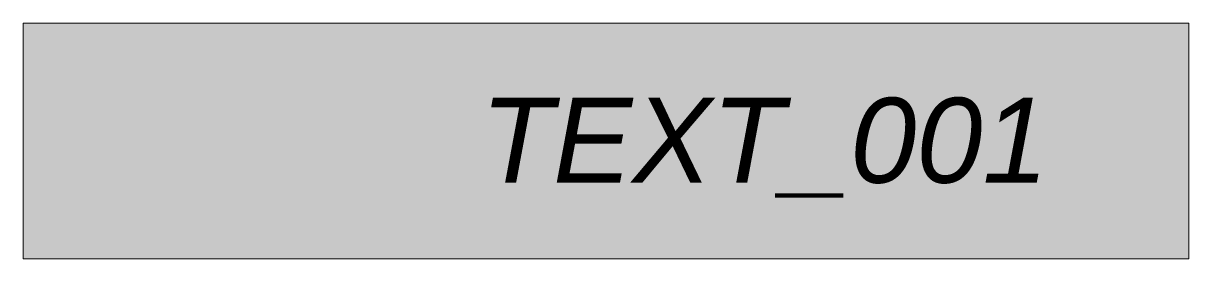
# Model space of a CAD drawing. Extents: x -2.03 to -0.39, y 0.22 to 0.56.
import ezdxf

# ---------------------------------------------------------------- set-up
doc = ezdxf.new("R2010")
doc.units = 0
doc.header["$LTSCALE"] = 0.01
doc.header["$MEASUREMENT"] = 0
doc.layers.get('0').update_dxf_attribs({"color": 4, "lineweight": 20})
doc.styles.add('COA_Proposed', font='ariali.ttf', dxfattribs={"height": 2.4})

msp = doc.modelspace()

# ---------------------------------------------------------------- hatches: boundary and pattern name
at = {"linetype": 'ByBlock', "lineweight": -2, "true_color": 0xffffff, "transparency": 16777216}
h = msp.add_hatch(color=7, dxfattribs=at)
h.dxf.hatch_style = 1
h.paths.add_polyline_path([(-2.0292, 0.5575), (-0.3853, 0.5575), (-0.3853, 0.2249), (-2.0292, 0.2249)])

# ---------------------------------------------------------------- linework, layer by layer
at = {"color": 0, "linetype": 'ByBlock', "transparency": 16777216}
msp.add_lwpolyline([(-2.0292, 0.5575), (-0.3853, 0.5575), (-0.3853, 0.2249), (-2.0292, 0.2249)], close=True, dxfattribs=at)

# ---------------------------------------------------------------- texts
at = {"color": 0, "linetype": 'ByBlock', "lineweight": -2, "transparency": 16777216, "style": 'COA_Proposed'}
msp.add_attdef('TEXT_001', (-1.3843, 0.3322), 'Text', height=0.12, dxfattribs=at)

doc.saveas('drawing.dxf')
